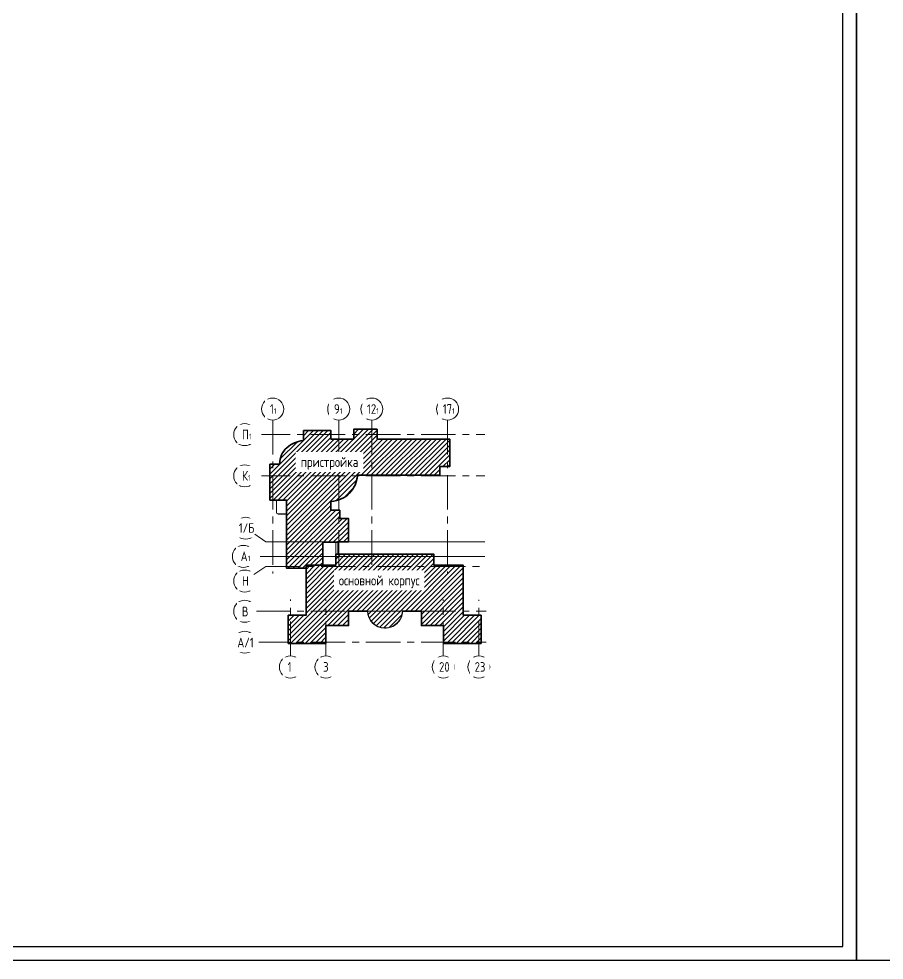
# Model space of a CAD drawing. Header units: millimetres. Extents: x -136099598 to 9192475, y 0 to 779331.
# Drawn here: x 80121 to 111536, y 242529 to 276708 of the extents above; entities that cross this region are included whole.
import ezdxf

# ---------------------------------------------------------------- set-up
doc = ezdxf.new("R2010")
doc.units = ezdxf.units.MM
doc.header["$MEASUREMENT"] = 0
doc.linetypes.add('01_base$0$DASHED2', pattern=[0.375, 0.25, -0.125])
doc.linetypes.add('CENTER', pattern=[2, 1.25, -0.25, 0.25, -0.25])
doc.layers.add('_RAMKA', color=7, linetype='Continuous')
for name, color, linetype, lineweight in [('АР_Оси', 193, 'Continuous', 9), ('АР_тонкая линия', 250, 'Continuous', 0), ('СПДС_+АР_Стены', 250, 'Continuous', 20)]:
    doc.layers.add(name, color=color, linetype=linetype, lineweight=lineweight)
doc.styles.add('ГОСТ 2.304', font='isocpeur.ttf', dxfattribs={"width": 0.7})

msp = doc.modelspace()

# ---------------------------------------------------------------- hatches: boundary and pattern name
at = {"layer": 'СПДС_+АР_Стены', "linetype": '01_base$0$DASHED2', "lineweight": 5, "ltscale": 500}
h = msp.add_hatch(dxfattribs=at)
h.set_pattern_fill('ANSI31', color=256, scale=1000)
h.paths.add_polyline_path([(95687, 261451.1), (93126.4, 261451.1), (93126.4, 261613.6), (92936, 261613.6), (92936, 260134.4), (95410.5, 260134.4), (95410.5, 260452.2), (95687, 260452.2)])
h.paths.add_polyline_path([(95766.9, 261451.1), (95687, 261451.1), (95687, 260452.2), (95766.9, 260452.2)])
h.paths.add_polyline_path([(93126.4, 261807.5), (92936, 261807.5), (92936, 261613.6), (93126.4, 261613.6)])
h.paths.add_polyline_path([(92936, 261807.5), (92279.7, 261807.5), (92279.7, 261613.6), (92936, 261613.6)])
h.paths.add_polyline_path([(92936, 261613.6), (92279.7, 261613.6), (92279.7, 261451.1), (91736, 261451.1), (91736, 260113.6), (92411.1, 260113.6, 0.0016413), (92411.6, 260120.2), (92411.6, 260134.4), (92936, 260134.4)])
h.paths.add_polyline_path([(91451.3, 261755.7), (90452.4, 261755.7), (90452.4, 261613.6), (91451.3, 261613.6)])
h.paths.add_polyline_path([(91736, 261451.1), (91451.3, 261451.1), (91451.3, 261613.6), (90452.4, 261613.6), (90452.4, 261399.4), (90438.1, 261399.4, 0.1503938), (89854.3, 261135.9, 0.2153269), (89590.4, 260551.7), (89590.4, 260537.5), (89336, 260537.5), (89336, 260113.6), (91736, 260113.6)])
h.paths.add_polyline_path([(89336, 260537.5), (89234.1, 260537.5), (89234.1, 260113.6), (89336, 260113.6)])
h.paths.add_polyline_path([(89336, 260113.6), (89234.1, 260113.6), (89234.1, 259234), (89336, 259234)])
h.paths.add_polyline_path([(92411.1, 260113.6), (91736, 260113.6), (91736, 259240, 0.1178172), (92130.4, 259490.7, 0.175136)])
h.paths.add_polyline_path([(91736, 260113.6), (89336, 260113.6), (89336, 259234), (89837.1, 259234), (89837.1, 258733.4), (89837.1, 257718.4), (91700, 257718.4), (91700, 257719.8), (91736, 257719.8), (91736, 258863.9), (91451.3, 258863.9), (91451.3, 259186.8), (91465.5, 259186.8, 0.0688682), (91736, 259240)])
h.paths.add_polyline_path([(92085.8, 258566.5), (91769, 258566.5), (91769, 258863.9), (91736, 258863.9), (91736, 257719.8), (92085.8, 257719.8)])
h.paths.add_polyline_path([(91152.8, 257706.6), (91700, 257706.6), (91700, 257718.4), (89837.1, 257718.4), (89837.1, 257188.6), (91152.8, 257188.6)])
h.paths.add_polyline_path([(91152.8, 257188.6), (89837.1, 257188.6), (89837.1, 256822.1), (90547.8, 256822.1), (90547.8, 256865), (90586.2, 256865), (90640.6, 256865), (91152.8, 256865)])
h.paths.add_polyline_path([(90547.8, 256822.1), (89837.1, 256822.1), (89837.1, 256767.6), (90547.8, 256767.6)])
h = msp.add_hatch(dxfattribs=at)
h.set_pattern_fill('ANSI31', color=256, scale=1000)
h.paths.add_polyline_path([(91265.5, 254677.3), (91267, 255083.7), (90547.8, 255083.7), (90547.8, 255050.9), (89979, 255050.9), (89979, 254074.1), (91265.5, 254074.1)])
h.paths.add_polyline_path([(89979, 255050.9), (89903.1, 255050.9), (89903.1, 254074.1), (89979, 254074.1)])
h.paths.add_polyline_path([(89957.7, 254048.1), (89953, 254048.1), (89953, 254074.1), (89903.1, 254074.1), (89903.1, 254032.6), (89979, 254032.6), (89979, 254037), (89957.7, 254037)])
h.paths.add_polyline_path([(89957.7, 254074.1), (89953, 254074.1), (89953, 254048.1), (89957.7, 254048.1)], flags=17)
h.paths.add_polyline_path([(89979, 254048.1), (89957.7, 254048.1), (89957.7, 254037), (89979, 254037)], flags=17)
h.paths.add_polyline_path([(89979, 254074.1), (89957.7, 254074.1), (89957.7, 254048.1), (89979, 254048.1)], flags=17)
h.paths.add_polyline_path([(91265.5, 254074.1), (89979, 254074.1), (89979, 254048.1), (89979, 254037), (89979, 254032.6), (91265.5, 254032.6)])
h.paths.add_polyline_path([(92089.9, 255083.7), (91269, 255083.7), (91269, 254677.3), (92089.9, 254677.3)])
h.paths.add_polyline_path([(96256.7, 256822.1), (90547.8, 256822.1), (90547.8, 255083.7), (92089.9, 255083.7), (92089.9, 255204.2), (94739, 255204.2), (94739, 255083.7), (96256.7, 255083.7)])
h.paths.add_polyline_path([(94041.7, 255204.2), (92790.8, 255204.2, 0.0486414), (92805.2, 255083.7), (94027.3, 255083.7, 0.0486083)])
h.paths.add_polyline_path([(94027.3, 255083.7), (92805.2, 255083.7, 0.3436054), (93396.3, 254592.9, 0.3611755)])
h.paths.add_polyline_path([(95530.5, 255083.7), (94739, 255083.7), (94739, 254677.3), (95530.5, 254677.3)])
h.paths.add_polyline_path([(96820.5, 255050.9), (96256.7, 255050.9), (96256.7, 255083.7), (95530.5, 255083.7), (95530.5, 254677.3), (95539, 254677.3), (95539, 254074.1), (96820.5, 254074.1)])
h.paths.add_polyline_path([(96820.5, 254074.1), (95539, 254074.1), (95539, 254032.6), (96820.5, 254032.6)])
h.paths.add_polyline_path([(96901.4, 254074.1), (96820.5, 254074.1), (96820.5, 254032.6), (96901.4, 254032.6)])
h.paths.add_polyline_path([(96901.4, 255050.9), (96820.5, 255050.9), (96820.5, 254074.1), (96901.4, 254074.1)])
h.paths.add_polyline_path([(96256.7, 256865), (95687, 256865), (95687, 256822.1), (96256.7, 256822.1)])
h.paths.add_polyline_path([(95687, 256865), (95190.8, 256865), (95190.8, 257188.6), (92936, 257188.6), (92936, 256822.1), (95687, 256822.1)])
h.paths.add_polyline_path([(95190.8, 257267.5), (92936, 257267.5), (92936, 257188.6), (95190.8, 257188.6)])
h.paths.add_polyline_path([(92936, 257267.5), (91736, 257267.5), (91736, 257188.6), (92936, 257188.6)])
h.paths.add_polyline_path([(92936, 257188.6), (91736, 257188.6), (91736, 256822.1), (92936, 256822.1)])
h.paths.add_polyline_path([(91736, 257188.6), (91625.4, 257188.6), (91625.4, 256865), (90547.8, 256865), (90547.8, 256822.1), (91736, 256822.1)])
h.paths.add_polyline_path([(91736, 257267.5), (91625.4, 257267.5), (91625.4, 257267.5), (91625.4, 257188.6), (91736, 257188.6)])

# ---------------------------------------------------------------- linework, layer by layer
at = {"layer": '_RAMKA', "ltscale": 100}
for points in [[(110535.5, 242529), (110535.5, 326529), (-8264.5, 326529), (-8264.5, 242529)], [(229335.5, 242529), (229335.5, 326529), (110535.5, 326529), (110535.5, 242529)], [(110035.5, 243029), (110035.5, 326029), (-6264.5, 326029), (-6264.5, 243029)]]:
    msp.add_lwpolyline(points, close=True, dxfattribs=at)
at = {"layer": 'АР_Оси', "color": 5, "linetype": 'CENTER', "ltscale": 1000}
for p, q in [((89336, 262138.9), (89336, 256565.7)), ((91736, 262138.9), (91736, 256565.7)), ((92936, 262138.9), (92936, 256565.7)), ((95687, 262138.9), (95687, 256565.7)), ((88722.6, 261613.6), (97040.5, 261613.6)), ((88722.6, 260113.6), (97040.5, 260113.6)), ((89091.7, 256822.1), (97082.3, 256822.1)), ((89979, 253573.3), (89979, 255623.6)), ((91269, 253573.3), (91269, 255623.6)), ((95530.5, 253573.3), (95530.5, 255623.6)), ((96820.5, 253573.3), (96820.5, 255608.4)), ((88722.6, 255198.9), (97082.3, 255198.9)), ((88722.6, 254074.1), (97082.3, 254074.1))]:
    msp.add_line(p, q, dxfattribs=at)
at = {"layer": 'АР_Оси', "color": 5, "ltscale": 0.5}
for p, q in [((89091.7, 257718.4), (97040.5, 257718.4)), ((88674.3, 257188.6), (97040.5, 257188.6))]:
    msp.add_line(p, q, dxfattribs=at)
for centre in [(89336, 262538.9), (91736, 262538.9), (92936, 262538.9), (95687, 262538.9), (88322.6, 261613.6), (88322.6, 260113.6), (88356.9, 258213.3), (88322.6, 256295.1), (88322.6, 255198.9), (88322.6, 254074.1), (89979, 253173.3), (91269, 253173.3), (95530.5, 253173.3), (96820.5, 253173.3)]:
    msp.add_circle(centre, 400, dxfattribs=at)
at = {"layer": 'АР_тонкая линия', "color": 4, "ltscale": 100}
for p, q in [((91625.4, 257267.5), (91625.4, 257706.6)), ((91700, 257267.5), (91700, 257706.6))]:
    msp.add_line(p, q, dxfattribs=at)
at = {"layer": 'АР_тонкая линия', "color": 4, "lineweight": 35, "ltscale": 100}
msp.add_lwpolyline([(90452.4, 261755.7), (91451.3, 261755.7), (91451.3, 261451.1), (92279.7, 261451.1), (92279.7, 261807.5), (93126.4, 261807.5), (93126.4, 261451.1), (95766.9, 261451.1), (95766.9, 260452.2), (95410.5, 260452.2), (95410.5, 260134.4), (92411.6, 260134.4), (92411.6, 260120.2, -0.1768281), (92130.4, 259490.7, -0.1882125), (91465.5, 259186.8), (91451.3, 259186.8), (91451.3, 258863.9), (91769, 258863.9), (91769, 258566.5), (92085.8, 258566.5), (92085.8, 257719.8), (91700, 257719.8), (91700, 257706.6), (91152.8, 257706.6), (91152.8, 256865), (90640.6, 256865), (90586.2, 256865), (90547.8, 256865), (90547.8, 256767.6), (89837.1, 256767.6), (89837.1, 259234), (89234.1, 259234), (89234.1, 260537.5), (89590.4, 260537.5), (89590.4, 260551.7, -0.2153269), (89854.3, 261135.9, -0.1503938), (90438.1, 261399.4), (90452.4, 261399.4), (90452.4, 261755.7)], format="xyb", dxfattribs=at)
at = {"layer": 'АР_тонкая линия', "color": 4, "ltscale": 100}
for points in [[(89470.4, 258787.6), (89470.4, 259234)], [(89837.1, 258728.4), (89531.4, 258728.4)]]:
    msp.add_lwpolyline(points, dxfattribs=at)
msp.add_lwpolyline([(89475.5, 259234), (89837.1, 259234), (89837.1, 258733.4), (89531.1, 258733.4, -0.4154291), (89475.5, 258789.3), (89475.5, 259234)], format="xyb", dxfattribs=at)
at = {"layer": 'АР_тонкая линия', "color": 6, "lineweight": 35, "ltscale": 100}
for points in [[(89903.1, 254032.6), (89903.1, 255050.9), (90547.8, 255050.9), (90547.8, 256865), (91625.4, 256865), (91625.4, 257267.5), (95190.8, 257267.5), (95190.8, 256865), (96256.7, 256865), (96256.7, 255050.9), (96901.4, 255050.9), (96901.4, 254032.6), (95539, 254032.6), (95539, 254677.3), (94739, 254677.3), (94739, 255204.2), (94041.8, 255204.2)], [(92790.8, 255204.2), (92089.9, 255204.2), (92089.9, 254677.3), (91265.5, 254677.3), (91265.5, 254032.6), (89903.1, 254032.6)]]:
    msp.add_lwpolyline(points, dxfattribs=at)
at = {"layer": 'АР_тонкая линия', "color": 6, "ltscale": 100}
msp.add_lwpolyline([(92780.2, 255204.2), (92790.8, 255204.2)], dxfattribs=at)
for points in [[(94041.8, 255204.2), (94052.2, 255204.2, -0.4168913), (93396, 254582.8, -0.3984238), (92780.2, 255204.2)], [(94041.7, 255203.2, -0.4166399), (93396.3, 254592.9, -0.398914), (92790.8, 255204.2)], [(92790.8, 255204.2, 0.3987103), (93395.9, 254593, 0.4172957), (94041.8, 255204.2)], [(92790.8, 255204.2, 0.3987103), (93395.9, 254593, 0.4172957), (94041.8, 255204.2)]]:
    msp.add_lwpolyline(points, format="xyb", dxfattribs=at)
at = {"layer": 'АР_тонкая линия', "ltscale": 100}
for points in [[(89979, 254074.1), (89953, 254074.1), (89953, 254048.1), (89979, 254048.1)], [(89957.7, 254037), (89979, 254037), (89979, 254074.1), (89957.7, 254074.1)]]:
    msp.add_lwpolyline(points, close=True, dxfattribs=at)
at = {"layer": 'АР_тонкая линия', "color": 4, "ltscale": 100}
msp.add_arc((89531.4, 258789.3), 60.9, 180, 270, dxfattribs=at)
at = {"layer": 'АР_тонкая линия', "color": 6, "ltscale": 100}
msp.add_arc((93416.1, 255218.8), 636.3, 181.31678, 358.68322, dxfattribs=at)

# ---------------------------------------------------------------- next in the draw order: texts
at = {"layer": 'АР_Оси', "color": 5, "char_height": 350, "attachment_point": 1, "line_spacing_factor": 1.149209, "style": 'ГОСТ 2.304', "bg_fill": 2}
for s, insert, width in [('{\\W0.8;1\\H0.57143x;1}', (89236.2, 262716.7), 123.867), ('{\\W0.8;9\\H0.57143x;1}', (91561.9, 262716.7), 123.867), ('{\\W0.8;12\\H0.57143x;1}', (92761.9, 262716.7), 123.867), ('{\\W0.8;17\\H0.57143x;1}', (95512.9, 262716.7), 123.867), ('{\\W0.8;П\\H0.57143x;1}', (88222.8, 261791.4), 528.82), ('{\\W0.8;К\\H0.57143x;1}', (88222.8, 260291.4), 528.82), ('{\\W0.8;1/Б}', (88106.2, 258395.9), 528.82), ('{\\W0.8;В}', (88217.3, 255361.7), 1.455191522836685e-11), ('{\\W0.8;А/1}', (88053.9, 254236.9), 1.455191522836685e-11), ('{\\W0.8;23}', (96669.1, 253351.1), 370.762)]:
    msp.add_mtext(s, dxfattribs=dict(at, insert=insert, width=width))
at = {"layer": 'АР_Оси', "color": 5, "attachment_point": 1, "line_spacing_factor": 1.149209, "style": 'ГОСТ 2.304', "bg_fill": 2}
for s, insert, char_height in [('{\\W0.8;пристройка}', (90356.5, 260798.6), 363.228), ('{\\W0.8;Н}', (88222.8, 256472.9), 350), ('{\\W0.8;основной корпус}', (91740.1, 256497.3), 363.228), ('{\\W0.8;1}', (89879.2, 253351.1), 350), ('{\\W0.8;3}', (91169.2, 253351.1), 350), ('{\\W0.8;20}', (95377.5, 253351.1), 350)]:
    msp.add_mtext(s, dxfattribs=dict(at, insert=insert, char_height=char_height))

# ---------------------------------------------------------------- next in the draw order: linework, layer by layer
at = {"layer": 'АР_Оси', "color": 5, "linetype": 'CENTER', "ltscale": 1000}
for p, q in [((88686.3, 257993), (89091.7, 257718.4)), ((88647.5, 256528.5), (89091.7, 256822.1))]:
    msp.add_line(p, q, dxfattribs=at)
at = {"layer": 'АР_Оси', "color": 5, "ltscale": 0.5}
msp.add_circle((88274.3, 257188.4), 400, dxfattribs=at)

# ---------------------------------------------------------------- next in the draw order: texts
at = {"layer": 'АР_Оси', "color": 5, "insert": (88174.5, 257366.2), "char_height": 350, "width": 528.82, "attachment_point": 1, "line_spacing_factor": 1.149209, "style": 'ГОСТ 2.304', "bg_fill": 2}
msp.add_mtext('{\\W0.8;А\\H0.57143x;1}', dxfattribs=at)

doc.saveas('drawing.dxf')
